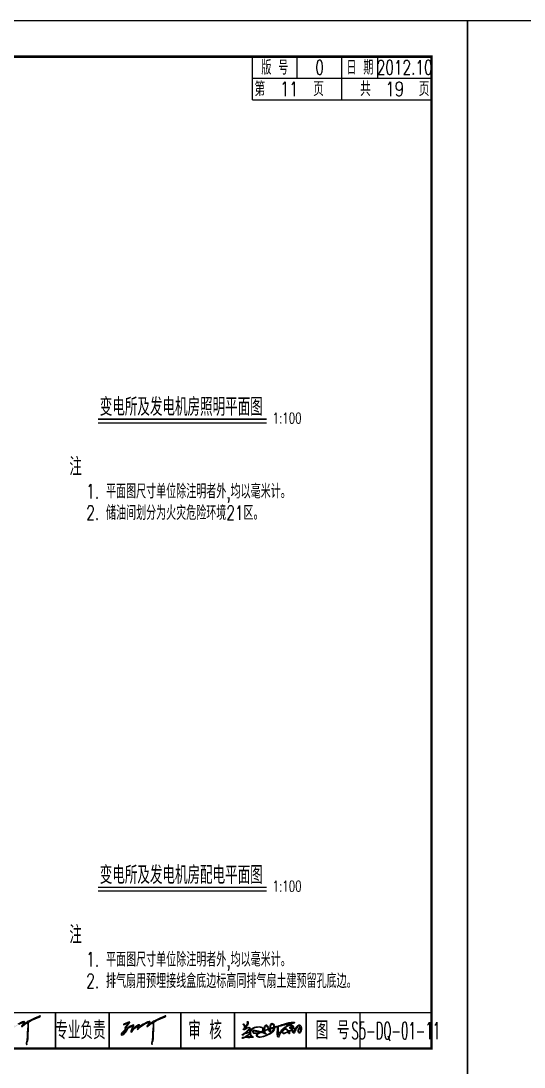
# Model space of a CAD drawing. Header units: millimetres. Extents: x 210068 to 672068, y -299976 to -107099.
# Drawn here: x 449605 to 463653, y -264009 to -234792 of the extents above; entities that cross this region are included whole.
import ezdxf
from ezdxf.enums import TextEntityAlignment as Align

# ---------------------------------------------------------------- set-up
doc = ezdxf.new("R2010")
doc.units = ezdxf.units.MM
doc.header["$LTSCALE"] = 1000
doc.header["$MEASUREMENT"] = 0
for name, color, linetype in [('1', 1, 'Continuous'), ('E-TEXT-PLAN', 7, 'Continuous'), ('图框', 7, 'Continuous'), ('文字', 7, 'Continuous'), ('次轮廓线', 7, 'Continuous')]:
    doc.layers.add(name, color=color, linetype=linetype)
doc.styles.get("Standard").update_dxf_attribs({"font": 'simplex1.shx', "width": 0.7, "bigfont": 'HZTXT.shx'})
doc.styles.add('四航院', font='simplex1.shx', dxfattribs={"width": 0.7, "height": 3.5, "bigfont": 'HZTXT.shx'})

# ---------------------------------------------------------------- blocks, each defined once
blk = doc.blocks.new('series')
at = {"width": 0.75}
for tag, height, p in [('页码', 4, (-35, -19)), ('图名', 5, (-220, -282)), ('图号', 5, (-20, -282))]:
    blk.add_attdef(tag, text='', height=height, dxfattribs=at).set_placement(p, align=Align.MIDDLE_CENTER)

msp = doc.modelspace()

# ---------------------------------------------------------------- hatches: boundary and pattern name
at = {"linetype": 'Continuous'}
h = msp.add_hatch(color=256, dxfattribs=at)
h.paths.add_polyline_path([(449055, -262958.5), (449062.2, -262954.9), (449055, -262976.5), (449015.4, -263026.9), (448972.2, -263066.5), (448936.2, -263088.1), (448957.8, -263048.5)], flags=17)
h.paths.add_polyline_path([(450145.8, -262580.5), (450142.2, -262576.9), (450131.4, -262576.9), (450091.8, -262598.5), (450005.4, -262630.9), (449832.6, -262717.3), (449796.6, -262724.5), (449785.8, -262735.3), (449785.8, -262742.5), (449706.6, -262792.9), (449713.8, -262753.3), (449699.4, -262738.9), (449685, -262735.3), (449638.2, -262749.7), (449515.8, -262814.5), (449418.6, -262879.3), (449411.4, -262879.3), (449422.2, -262850.5), (449418.6, -262832.5), (449411.4, -262825.3), (449389.8, -262825.3), (449289, -262893.7), (449213.4, -262969.3), (449256.6, -262850.5), (449256.6, -262839.7), (449245.8, -262828.9), (449217, -262836.1), (449155.8, -262868.5), (449073, -262922.5), (449033.4, -262915.3), (449141.4, -262767.7), (449145, -262753.3), (449127, -262742.5), (448965, -262810.9), (448965, -262821.7), (448975.8, -262828.9), (449112.6, -262771.3), (449008.2, -262911.7), (449008.2, -262926.1), (449015.4, -262933.3), (449047.8, -262940.5), (449001, -262976.5), (448911, -263066.5), (448903.8, -263080.9), (448903.8, -263109.7), (448914.6, -263120.5), (448947, -263109.7), (448983, -263084.5), (449037, -263034.1), (449065.8, -262998.1), (449101.8, -262926.1), (449188.2, -262872.1), (449231.4, -262854.1), (449170.2, -263008.9), (449170.2, -263023.3), (449184.6, -263034.1), (449209.8, -263012.5), (449245.8, -262962.1), (449289, -262918.9), (449350.2, -262872.1), (449397, -262846.9), (449386.2, -262882.9), (449350.2, -262944.1), (449357.4, -262958.5), (449379, -262947.7), (449411.4, -262908.1), (449555.4, -262814.5), (449634.6, -262774.9), (449670.6, -262760.5), (449688.6, -262760.5), (449688.6, -262774.9), (449620.2, -262864.9), (449623.8, -262875.7), (449638.2, -262875.7), (449713.8, -262810.9), (449789.4, -262767.7), (449793, -262875.7), (449785.8, -262929.7), (449789.4, -262972.9), (449782.2, -263034.1), (449782.2, -263156.5), (449771.4, -263260.9), (449746.2, -263332.9), (449749.8, -263358.1), (449764.2, -263376.1), (449771.4, -263376.1), (449778.6, -263365.3), (449771.4, -263336.5), (449796.6, -263271.7), (449803.8, -263224.9), (449818.2, -262836.1), (449814.6, -262753.3), (449893.8, -262706.5), (450113.4, -262612.9), (450153, -262587.7)])
h = msp.add_hatch(color=256, dxfattribs=at)
h.paths.add_polyline_path([(452555, -262958.5), (452562.2, -262954.9), (452555, -262976.5), (452515.4, -263026.9), (452472.2, -263066.5), (452436.2, -263088.1), (452457.8, -263048.5)], flags=17)
h.paths.add_polyline_path([(453645.8, -262580.5), (453642.2, -262576.9), (453631.4, -262576.9), (453591.8, -262598.5), (453505.4, -262630.9), (453332.6, -262717.3), (453296.6, -262724.5), (453285.8, -262735.3), (453285.8, -262742.5), (453206.6, -262792.9), (453213.8, -262753.3), (453199.4, -262738.9), (453185, -262735.3), (453138.2, -262749.7), (453015.8, -262814.5), (452918.6, -262879.3), (452911.4, -262879.3), (452922.2, -262850.5), (452918.6, -262832.5), (452911.4, -262825.3), (452889.8, -262825.3), (452789, -262893.7), (452713.4, -262969.3), (452756.6, -262850.5), (452756.6, -262839.7), (452745.8, -262828.9), (452717, -262836.1), (452655.8, -262868.5), (452573, -262922.5), (452533.4, -262915.3), (452641.4, -262767.7), (452645, -262753.3), (452627, -262742.5), (452465, -262810.9), (452465, -262821.7), (452475.8, -262828.9), (452612.6, -262771.3), (452508.2, -262911.7), (452508.2, -262926.1), (452515.4, -262933.3), (452547.8, -262940.5), (452501, -262976.5), (452411, -263066.5), (452403.8, -263080.9), (452403.8, -263109.7), (452414.6, -263120.5), (452447, -263109.7), (452483, -263084.5), (452537, -263034.1), (452565.8, -262998.1), (452601.8, -262926.1), (452688.2, -262872.1), (452731.4, -262854.1), (452670.2, -263008.9), (452670.2, -263023.3), (452684.6, -263034.1), (452709.8, -263012.5), (452745.8, -262962.1), (452789, -262918.9), (452850.2, -262872.1), (452897, -262846.9), (452886.2, -262882.9), (452850.2, -262944.1), (452857.4, -262958.5), (452879, -262947.7), (452911.4, -262908.1), (453055.4, -262814.5), (453134.6, -262774.9), (453170.6, -262760.5), (453188.6, -262760.5), (453188.6, -262774.9), (453120.2, -262864.9), (453123.8, -262875.7), (453138.2, -262875.7), (453213.8, -262810.9), (453289.4, -262767.7), (453293, -262875.7), (453285.8, -262929.7), (453289.4, -262972.9), (453282.2, -263034.1), (453282.2, -263156.5), (453271.4, -263260.9), (453246.2, -263332.9), (453249.8, -263358.1), (453264.2, -263376.1), (453271.4, -263376.1), (453278.6, -263365.3), (453271.4, -263336.5), (453296.6, -263271.7), (453303.8, -263224.9), (453318.2, -262836.1), (453314.6, -262753.3), (453393.8, -262706.5), (453613.4, -262612.9), (453653, -262587.7)])
h = msp.add_hatch(color=256)
h.paths.add_polyline_path([(455931.4, -262757.8, 0.4327362), (455923.3, -262751, -0.414825), (455917.2, -262746.2, -0.2174435), (455939.8, -262739.1, -0.3028238), (455952.6, -262758.1, -0.0646195), (455938.8, -262824.4, 0.0020696), (455892.8, -262901.3, -0.0118612), (455863.8, -262927.4, 0.7994399), (455876.4, -262930.3, -0.0277972), (455939.3, -262900.3, -0.1025058), (455987.2, -262901.1, -0.2791053), (455997.7, -262911.2, -0.3766822), (455994.9, -262952.2, -0.0137946), (455903.5, -263034.3, 0.0411371), (455884.8, -263049.4, 0.3266972), (455899.9, -263050.9, -0.0497927), (455968.5, -263037.2, 0.1381295), (455991.1, -263030, 0.0043732), (455996.8, -262998.1, -0.0037903), (456028, -262954.7, -0.0731098), (456091.9, -262912.5, -0.0392957), (456163.9, -262888.1, -0.0576859), (456298.5, -262881.6, -0.0451618), (456362.2, -262913.1, -0.096541), (456385.9, -262954.3, -0.063701), (456373.9, -262990.6, 0.7152111), (456379.2, -262993.8, 0.0348217), (456393.7, -262986, -0.0050491), (456393.3, -262945.9, -0.0699507), (456406, -262887.4, -0.0946028), (456451.8, -262833, -0.4266704), (456466, -262834.8, -0.1664051), (456490.4, -262862.8, -0.0455592), (456518.9, -262919.7, 0.3457404), (456534.6, -262937.1, 0.3271849), (456558.7, -262926.4, -0.006336), (456564.2, -262859.7, -0.0704587), (456593.8, -262798.8, -0.2771538), (456634.7, -262787.8, -0.2582571), (456659.4, -262811.6, -0.0598532), (456680.3, -262859.4, 0.0331616), (456683.2, -262888.3), (456723, -262878.4, 0.0061849), (456781.2, -262863.1, -0.0154702), (456928.5, -262808.3, -0.0237323), (457052.8, -262774.5, -0.0275198), (457179.7, -262755.1, -0.0939047), (457233.7, -262755.7, -0.6394761), (457234.5, -262779.2, -0.0844158), (457170.3, -262799.9, -0.0132345), (457031.7, -262827.4, 0.00764), (456800.5, -262879.1, 0.4170973), (456787.5, -262896.9, -0.0068591), (456784.8, -263060.8, 0.052186), (456786.3, -263105.7, 0.9171388), (456798.3, -263107.1, -0.0654685), (456854.8, -263016.8, -0.040623), (456923, -262933, -0.0295505), (457006.8, -262873.5, -0.0510813), (457097.4, -262831.9, -0.0592818), (457159.4, -262830.6, -0.0981614), (457205.2, -262857.1, -0.1186853), (457217.9, -262908.9, -0.1726922), (457198, -262949.3, 0.0946632), (457182.9, -262958.9, 0.0521788), (457212.9, -263028.2, 0.3405225), (457226.7, -263038, 0.25885), (457235.6, -263023.5, -0.0721136), (457254.2, -262949, -0.0415148), (457313.7, -262864.7, -0.0470668), (457350.5, -262837.2, -0.1827595), (457383.1, -262830.6, -0.2343197), (457420, -262859.1, -0.0735697), (457433.5, -262892, -0.0388471), (457436.8, -262917.1, -0.074643), (457426.2, -263010.6, -0.0217995), (457413.7, -263041.5, -0.1539104), (457388.4, -263061.2, -0.223788), (457370, -263058.2, -0.1622081), (457346, -263026.9, -0.1397454), (457348, -262973.4, -0.0385409), (457379.4, -262893, 0.0143412), (457391.9, -262869.1, 0.309375), (457388.1, -262856.4, 0.2722505), (457371.7, -262851.2, 0.128075), (457345.2, -262868.2, 0.0555112), (457309.1, -262908.8, 0.0577165), (457275.9, -262967, 0.0259253), (457254.8, -263034.6, -0.168675), (457233.3, -263064.8, -0.1362568), (457210.1, -263058.4, -0.1167027), (457180.9, -263008.3, -0.032028), (457171.6, -262981.3, 0.5041088), (457163.2, -262980.4, -0.0231096), (457131.8, -262998.9, -0.0152378), (457105.7, -263013.2, 0.3334555), (457101.3, -263026.4, 0.044295), (457106.7, -263064.8, -0.2384524), (457102.4, -263079.3, -0.2012734), (457089.6, -263078.5, -0.0718023), (457077.2, -263067.4, -0.1000271), (457065.3, -263042.2, 0.2425395), (457060.1, -263034.9, 0.2253254), (457048.4, -263038.3, -0.0305318), (456970.2, -263072.2, -0.0623434), (456931.6, -263078.2, -0.0254803), (456916, -263070.3, -0.1584213), (456900.9, -263042.2, -0.0347172), (456900.3, -263035.2, -0.0931023), (456912, -262998.9, -0.0511314), (456946.2, -262952.1, -0.0518468), (456978.2, -262930, -0.0699281), (457005.5, -262929.7, -0.0862153), (457032.2, -262947, 0.0042666), (457050, -262967.7, -0.0082458), (457072.9, -263007.1, 0.4672977), (457085.5, -263006.7, 0.2152786), (457089, -262988.9, -0.1146676), (457091.9, -262982.5, -0.2545008), (457097.8, -262988.2, 0.157949), (457102.8, -262995.2, 0.0496999), (457132.9, -262976.5, 0.0431146), (457161.5, -262955.9, 0.1935942), (457153.7, -262941.3, -0.0042784), (457140, -262907.1, 0.3613943), (457129.5, -262909.2, 0.0482181), (457114.6, -262928.1, -0.1901289), (457105.6, -262926, -0.2330104), (457108.1, -262911.7, -0.1097301), (457128, -262884.1, -0.4251917), (457152.1, -262884, -0.0321403), (457165.6, -262916.4, 0.0623462), (457176.2, -262938.1, 0.1551652), (457187.1, -262933.2, 0.1479596), (457194.6, -262901, 0.1345155), (457177.9, -262863.1, 0.1393905), (457122.6, -262846.3, 0.0360024), (457040.6, -262873.9, 0.0208982), (456954.5, -262930.7, 0.0282837), (456870.6, -263024.2), (456839, -263070.5), (456810.5, -263141.6), (456794.1, -263171.1), (456778.9, -263171.1), (456769.7, -263159.6), (456765.8, -263129.7, -0.0460679), (456764.8, -262994.1, -0.0082422), (456767.5, -262927.4, 0.0338811), (456768, -262897.7, 0.5113301), (456756.3, -262887.2, -0.0582598), (456703.8, -262902.4, 0.1369115), (456687.5, -262911.3, 0.1861389), (456682.5, -262940.9, -0.2193356), (456658.3, -263001.5, -0.0562723), (456574.2, -263080.5, -0.0279825), (456409, -263152.7, -0.0286218), (456285.9, -263180.7, -0.0620296), (456231.2, -263177.7, -0.1104476), (456190.2, -263155.8, -0.1967704), (456182.3, -263118.8, -0.1131678), (456200.7, -263084.9, -0.0371835), (456218.7, -263073.2, 0.6466787), (456214.9, -263070.7, -0.1576124), (456187.9, -263078.2, -0.0170253), (456133.2, -263075.5, -0.1193186), (456089.8, -263053.6, -0.1690436), (456067.5, -263020.3, -0.2332322), (456074.7, -262995.2, -0.1410183), (456107.2, -262979.7, -0.0508835), (456148.4, -262981.8, -0.0195394), (456209, -262993.7, -0.0304809), (456299, -263019.2, 0.1215215), (456315.8, -263019, 0.0485331), (456345.8, -262998.4, 0.147562), (456361.2, -262971.6, 0.1370582), (456358.9, -262939.5, 0.0665455), (456332.6, -262915.7, 0.0377993), (456284.9, -262899.9, 0.0299176), (456214, -262900, 0.0427972), (456133.1, -262915.4, 0.0420571), (456057.7, -262958.3, 0.0981624), (456018.3, -263002.5, 0.0841314), (456009, -263033.8, -0.1519375), (456024.3, -263057.6, -0.3106588), (456014, -263067.9, 0.3875144), (456011.5, -263084.3, 0.0608374), (456042.1, -263124.8, -0.0011282), (456058.2, -263140.2, 0.0072521), (456086.9, -263162.6, -0.3491084), (456090.2, -263175.6, 1.2567844), (456087.3, -263178.6, -0.2568734), (456070.7, -263183.6, -0.0124278), (455999.7, -263189, -0.0245348), (455891.4, -263185.3, 0.0325614), (455850.9, -263185.9, -0.0617886), (455801.8, -263208.4, -0.5628851), (455784.1, -263192.9, -0.2086462), (455797.7, -263178.2, -0.1119134), (455851.5, -263167.9, 0.0189876), (455870.2, -263156.2, -0.0015636), (455965.4, -263088.4, 0.0431656), (455997.3, -263064.9, 0.2774168), (455987.7, -263052.2, 0.0215885), (455911.9, -263068, 0.0625001), (455853, -263084.8, 0.0430708), (455806.1, -263115, -0.1160671), (455783.6, -263110.2, -0.4490408), (455788.4, -263096.8, -0.0009373), (455818.6, -263079.1, 0.0358329), (455899.3, -263015.4, 0.0144033), (455977.1, -262944.3, -0.0026158), (455988.9, -262928.2, 0.2401308), (455982.9, -262913.2, 0.1301719), (455938.3, -262917.7, 0.0410354), (455883.1, -262948.8, 0.0090065), (455848.7, -262969.5, -0.1516466), (455820.8, -262966.8, -0.1315232), (455813.9, -262955.4, -0.1772201), (455833.1, -262934.8, -0.0119865), (455846, -262920.7, 0.1895782), (455845.1, -262895.2, 0.0195597), (455841.8, -262857.4, 0.0812343), (455822.2, -262834, -0.0497585), (455812.9, -262820.6, -0.2540424), (455814.6, -262808.2, -0.30104), (455830.3, -262806, -0.2307617), (455832.5, -262808.3, -0.0165178), (455847.1, -262827.2, -0.0043282), (455863.2, -262849.6, -0.0040155), (455866.7, -262894.1, 0.3889693), (455879, -262888.7, -0.0727992), (455901.5, -262853.3, -0.0107612), (455915.6, -262821.5, 0.0023371), (455929.1, -262784.8, 0.0646151)])
h.paths.add_polyline_path([(456486.7, -262900.2, 0.0065219), (456505.4, -262931.7, -0.2716971), (456508, -262944.4, -0.240232), (456498.3, -262950.5, 0.046381), (456472.1, -262957.1, 0.0200979), (456417.9, -262979.5, -0.4281212), (456407.5, -262978.2, -0.2210185), (456404.5, -262967.3, -0.046018), (456412, -262912.4, 0.0496636), (456423.5, -262884, -0.130486), (456447.2, -262856.9), (456454, -262854.5, -0.3156224), (456464.4, -262863.8, -0.0200788)], flags=16)
h.paths.add_polyline_path([(456518, -262963.9, 0.0405167), (456520.4, -262976, -0.0162823), (456540.6, -263012.7, 0.0839158), (456563.5, -263040.9, 0.4083665), (456576.3, -263039.6, 0.0091667), (456575.6, -263009.7, 0.0198115), (456571.4, -262954.9, -0.183743), (456577.6, -262942.5, -0.0325545), (456595.7, -262938.2, 0.0125035), (456652.1, -262920.7, -0.1784633), (456662.3, -262918.1, -0.0798844), (456663.5, -262940.1, -0.0426192), (456640.3, -262985, -0.0147428), (456585.3, -263048.4, 0.0005419), (456486.3, -263101.3, -0.01808), (456370.6, -263147.5, -0.0364788), (456303.2, -263160.8, -0.056104), (456243.7, -263160, -0.1075588), (456214.2, -263145.6, -0.1739776), (456203.8, -263122.4, -0.2239365), (456214.2, -263099.1, -0.0605148), (456252.1, -263072.1, -0.0176263), (456304, -263046.9, -0.1133686), (456314.3, -263046.9, 0.0030335), (456351, -263057.3, -0.0104927), (456397.4, -263071.4, -0.0302672), (456415.1, -263078.9, -0.0453155), (456425.9, -263084.9, -0.1046585), (456429, -263086.7, 0.1444517), (456444, -263093.3, 0.4530348), (456455.2, -263089.6, 0.3138115), (456456.2, -263083.2, 0.0522387), (456439.3, -263071.8, 0.0569054), (456421.8, -263061.9, -0.2850284), (456418.2, -263054.6, 0.0893207), (456413.7, -263029.1, -0.1474286), (456409.6, -263008.8, -0.2223063), (456421.9, -262999.9, 0.0107226), (456469.8, -262981, 0.0287759), (456509.3, -262962.9, -0.4496064)], flags=16)
h.paths.add_polyline_path([(456579.8, -262862.5, -0.0474508), (456595.6, -262821.2, -0.3272478), (456619.2, -262807.7, -0.2577654), (456644.6, -262830.6, 0.0319868), (456653.7, -262851.8, -0.0621655), (456659.7, -262892.4, -0.4762855), (456652.7, -262900.5, -0.021082), (456601.1, -262916.8, -0.0341056), (456579.4, -262922, -0.2405952), (456575.1, -262916.6, -0.0718276)], flags=16)
h.paths.add_polyline_path([(456536.7, -262952.6, -0.3115096), (456538.7, -262952.1, 0.0911218), (456547, -262952.2, -0.0446169), (456559, -262950.6, -0.2547374), (456561.5, -262956.6, 0.043825), (456561.7, -262980.1, 0.0541408), (456565.8, -263003.5, -0.5119127), (456564.1, -263007.3, -0.250815), (456557.4, -263003.5, -0.0680889), (456554.3, -262997.3, 0.0275946), (456545.7, -262971.4), (456536.5, -262955.2, -0.4388178)], flags=16)
h.paths.add_polyline_path([(456394.3, -263008.9, -0.0707934), (456400.2, -263025.9, -0.03684), (456403.1, -263050, -0.5117016), (456398.3, -263051.7, 0.0080913), (456375, -263043.5, -0.0360686), (456354.4, -263035.1, 0.0687236), (456337.8, -263032.8, -1.0248645), (456337.9, -263029.4, 0.0863238), (456346.7, -263027.5, 0.0287724), (456378.4, -263010.1, -0.2793862)], flags=16)
h.paths.add_polyline_path([(456280.9, -263038.4, 0.1271146), (456273.7, -263041.3, -0.0846139), (456251.5, -263050.9, -0.0075428), (456208, -263059.8, -0.0803604), (456150.1, -263062.5, -0.1455319), (456109.7, -263050.3, -0.072881), (456089.7, -263031, -0.3566055), (456089.8, -263009.7, -0.2035049), (456106.8, -263002, -0.0855498), (456129.3, -263000.9, -0.0046076), (456173.1, -263007.5, 0.0120104), (456248.9, -263025.6, 0.0170637), (456278.8, -263032.4, -0.6496536)], flags=16)
h.paths.add_polyline_path([(456869.9, -262837.5, -0.0443046), (456883.1, -262831.8, -0.0042637), (457049.6, -262785.2, -0.0083353), (457146.7, -262769.6, 0.0005722), (457205.2, -262764.1, -0.0615942), (457215.8, -262768, -0.6713136), (457213.5, -262771.2, -0.0126638), (457151.6, -262785.2, -0.0183642), (457087.5, -262797.9, -0.0134821), (456975.5, -262820.5, 0.015232), (456904.2, -262835, 0.079126), (456876.8, -262840.7, -0.0900793), (456872.3, -262842.8, -1.1085934)], flags=16)
h.paths.add_polyline_path([(456920.8, -263012.1, -0.0724163), (456936.4, -262990.3, -0.0758288), (456963.6, -262959.8, -0.1260936), (456989.5, -262950.2, -0.1837588), (457020.2, -262963.7, -0.0604555), (457041.7, -262995.2, -0.0556187), (457052.1, -263020.5), (457014.7, -263040.9), (456953, -263064.1, -0.0936187), (456939.1, -263066.5, -0.1037716), (456920.1, -263059.6, -0.1768534), (456912.8, -263043.7, -0.2049788)], flags=16)
h.paths.add_polyline_path([(456070.2, -263162.9, -0.5717642), (456067.7, -263166.5, 0.0055015), (456029.6, -263167, 0.0030436), (455970.4, -263169.3, -0.0058344), (455915, -263169.1, -0.0217204), (455890.4, -263168, -0.0474839), (455878.9, -263167.4, -0.9236702), (455877.7, -263163.6, 0.1291052), (455885, -263162.1, 0.0216292), (455891.5, -263158.4, 0.0282954), (455897.2, -263155.2, -0.0034908), (455963.9, -263111.2, -0.1003003), (455990, -263092.8, -0.1688866), (455999, -263092.8, -0.0769142), (456003.1, -263104.3, 0.0384114), (456015.7, -263122.9, -0.0277339), (456034.5, -263142.2, 0.0181475), (456057.6, -263157.8, 0.0503106)], flags=16)
h.paths.add_polyline_path([(457079.2, -263022.2, -0.3394371), (457085.1, -263017.8), (457086.4, -263017.8, -0.0911281), (457090.7, -263018.3, -0.1197509), (457091.5, -263019.3, -0.2175607), (457092.5, -263023.1, -0.1720675), (457090.2, -263028.1, -0.3453662), (457086.1, -263029.5, -0.180886), (457081, -263026.4, -0.2867065)], flags=16)
h.paths.add_polyline_path([(457372.9, -262972, 0.0269927), (457378.1, -262949.8, -0.0167424), (457388.1, -262920.8, 0.0736244), (457394.2, -262901.3, -0.1008778), (457398.2, -262888.7, -0.5931232), (457404.5, -262888.8, -0.1527362), (457415.9, -262929.7, -0.0390382), (457407, -262995.6, -0.0762334), (457389.6, -263037.1, -0.5122047), (457371.1, -263037.4, -0.0923839), (457364.8, -263020, -0.0797837), (457364.7, -263003.5, -0.0636056)], flags=16)

# ---------------------------------------------------------------- linework, layer by layer
for p, q in [((451760.7, -246013.3), (456465.3, -246013.3)), ((451760.7, -259086.3), (456465.3, -259086.3))]:
    msp.add_line(p, q)
for points in [[(462068.5, -264491.9), (462068.5, -234791.9), (420068.5, -234791.9), (420068.5, -264491.9)], [(504068.5, -264491.9), (504068.5, -234791.9), (462068.5, -234791.9), (462068.5, -264491.9)]]:
    msp.add_lwpolyline(points, close=True)
for points, const_width in [([(461068.5, -235791.9), (423068.5, -235791.9), (423068.5, -263491.9), (461068.5, -263491.9), (461068.5, -235791.9)], 70), ([(451760.7, -245913.3), (456465.3, -245913.3)], 40), ([(451760.7, -258986.3), (456465.3, -258986.3)], 40), ([(423068.5, -262491.9), (461068.5, -262491.9)], 40), ([(450568.5, -263491.9), (450568.5, -262491.9)], 40), ([(452068.5, -263491.9), (452068.5, -262491.9)], 40), ([(454068.5, -263491.9), (454068.5, -262491.9)], 40), ([(455568.5, -263491.9), (455568.5, -262491.9)], 40), ([(457568.5, -263491.9), (457568.5, -262491.9)], 40), ([(459068.5, -263491.9), (459068.5, -262491.9)], 40)]:
    msp.add_lwpolyline(points, dxfattribs=dict(const_width=const_width))
for points in [[(450145.8, -262580.5), (450142.2, -262576.9), (450131.4, -262576.9), (450091.8, -262598.5), (450005.4, -262630.9), (449832.6, -262717.3), (449796.6, -262724.5), (449785.8, -262735.3), (449785.8, -262742.5), (449706.6, -262792.9), (449713.8, -262753.3), (449699.4, -262738.9), (449685, -262735.3), (449638.2, -262749.7), (449515.8, -262814.5)], [(449555.4, -262814.5), (449634.6, -262774.9), (449670.6, -262760.5), (449688.6, -262760.5), (449688.6, -262774.9), (449620.2, -262864.9), (449623.8, -262875.7), (449638.2, -262875.7), (449713.8, -262810.9), (449789.4, -262767.7), (449793, -262875.7), (449785.8, -262929.7), (449789.4, -262972.9), (449782.2, -263034.1), (449782.2, -263156.5), (449771.4, -263260.9), (449746.2, -263332.9), (449749.8, -263358.1), (449764.2, -263376.1), (449771.4, -263376.1), (449778.6, -263365.3), (449771.4, -263336.5), (449796.6, -263271.7), (449803.8, -263224.9), (449818.2, -262836.1), (449814.6, -262753.3), (449893.8, -262706.5), (450113.4, -262612.9), (450153, -262587.7), (450145.8, -262580.5)], [(453645.8, -262580.5), (453642.2, -262576.9), (453631.4, -262576.9), (453591.8, -262598.5), (453505.4, -262630.9), (453332.6, -262717.3), (453296.6, -262724.5), (453285.8, -262735.3), (453285.8, -262742.5), (453206.6, -262792.9), (453213.8, -262753.3), (453199.4, -262738.9), (453185, -262735.3), (453138.2, -262749.7), (453015.8, -262814.5), (452918.6, -262879.3), (452911.4, -262879.3), (452922.2, -262850.5), (452918.6, -262832.5), (452911.4, -262825.3), (452889.8, -262825.3), (452789, -262893.7), (452713.4, -262969.3), (452756.6, -262850.5), (452756.6, -262839.7), (452745.8, -262828.9), (452717, -262836.1), (452655.8, -262868.5), (452573, -262922.5), (452533.4, -262915.3), (452641.4, -262767.7), (452645, -262753.3), (452627, -262742.5), (452465, -262810.9), (452465, -262821.7), (452475.8, -262828.9), (452612.6, -262771.3), (452508.2, -262911.7), (452508.2, -262926.1), (452515.4, -262933.3), (452547.8, -262940.5), (452501, -262976.5), (452411, -263066.5), (452403.8, -263080.9), (452403.8, -263109.7), (452414.6, -263120.5), (452447, -263109.7), (452483, -263084.5), (452537, -263034.1), (452565.8, -262998.1), (452601.8, -262926.1), (452688.2, -262872.1), (452731.4, -262854.1), (452670.2, -263008.9), (452670.2, -263023.3), (452684.6, -263034.1), (452709.8, -263012.5), (452745.8, -262962.1), (452789, -262918.9), (452850.2, -262872.1), (452897, -262846.9), (452886.2, -262882.9), (452850.2, -262944.1), (452857.4, -262958.5), (452879, -262947.7), (452911.4, -262908.1), (453055.4, -262814.5), (453134.6, -262774.9), (453170.6, -262760.5), (453188.6, -262760.5), (453188.6, -262774.9), (453120.2, -262864.9), (453123.8, -262875.7), (453138.2, -262875.7), (453213.8, -262810.9), (453289.4, -262767.7), (453293, -262875.7), (453285.8, -262929.7), (453289.4, -262972.9), (453282.2, -263034.1), (453282.2, -263156.5), (453271.4, -263260.9), (453246.2, -263332.9), (453249.8, -263358.1), (453264.2, -263376.1), (453271.4, -263376.1), (453278.6, -263365.3), (453271.4, -263336.5), (453296.6, -263271.7), (453303.8, -263224.9), (453318.2, -262836.1), (453314.6, -262753.3), (453393.8, -262706.5), (453613.4, -262612.9), (453653, -262587.7), (453645.8, -262580.5)], [(452555, -262958.5), (452562.2, -262954.9), (452555, -262976.5), (452515.4, -263026.9), (452472.2, -263066.5), (452436.2, -263088.1), (452457.8, -263048.5), (452555, -262958.5)]]:
    msp.add_lwpolyline(points, dxfattribs=at)
for points in [[(456870.6, -263024.2), (456839, -263070.5), (456810.5, -263141.6), (456794.1, -263171.1), (456778.9, -263171.1), (456769.7, -263159.6), (456765.8, -263129.7, -0.0460679), (456764.8, -262994.1, -0.0082422), (456767.5, -262927.4, 0.0338811), (456768, -262897.7, 0.5113301), (456756.3, -262887.2, -0.0582598), (456703.8, -262902.4, 0.1369115), (456687.5, -262911.3, 0.1861389), (456682.5, -262940.9, -0.2193356), (456658.3, -263001.5, -0.0562723), (456574.2, -263080.5, -0.0279825), (456409, -263152.7, -0.0286218), (456285.9, -263180.7, -0.0620296), (456231.2, -263177.7, -0.1104476), (456190.2, -263155.8, -0.1967704), (456182.3, -263118.8, -0.1131678), (456200.7, -263084.9, -0.0371835), (456218.7, -263073.2, 0.6644047), (456214.8, -263070.7, -0.1569135), (456187.9, -263078.2, -0.0170253), (456133.2, -263075.5, -0.1193186), (456089.8, -263053.6, -0.1690436), (456067.5, -263020.3, -0.2332322), (456074.7, -262995.2, -0.1410183), (456107.2, -262979.7, -0.0508835), (456148.4, -262981.8, -0.0195394), (456209, -262993.7, -0.0304809), (456299, -263019.2, 0.1215215), (456315.8, -263019, 0.0485331), (456345.8, -262998.4, 0.147562), (456361.2, -262971.6, 0.1370582), (456358.9, -262939.5, 0.0665455), (456332.6, -262915.7, 0.0377993), (456284.9, -262899.9, 0.0299176), (456214, -262900, 0.0427972), (456133.1, -262915.4, 0.0420571), (456057.7, -262958.3, 0.0981624), (456018.3, -263002.5, 0.0841314), (456009, -263033.8, -0.1519375), (456024.3, -263057.6, -0.3106588), (456014, -263067.9, 0.3875144), (456011.5, -263084.3, 0.0608374), (456042.1, -263124.8, -0.0011282), (456058.2, -263140.2, 0.0072521), (456086.9, -263162.6, -0.3491084), (456090.2, -263175.6, 1.2567844), (456087.3, -263178.6, -0.2568734), (456070.7, -263183.6, -0.0124278), (455999.7, -263189, -0.0245348), (455891.4, -263185.3, 0.0325614), (455850.9, -263185.9, -0.0617886), (455801.8, -263208.4, -0.5628851), (455784.1, -263192.9, -0.2086462), (455797.7, -263178.2, -0.1119134), (455851.5, -263167.9, 0.0189876), (455870.2, -263156.2, -0.0015636), (455965.4, -263088.4, 0.0431656), (455997.3, -263064.9, 0.2774168), (455987.7, -263052.2, 0.0215885), (455911.9, -263068, 0.0625001), (455853, -263084.8, 0.0430708), (455806.1, -263115, -0.1160671), (455783.6, -263110.2, -0.4490408), (455788.4, -263096.8, -0.0009373), (455818.6, -263079.1, 0.0358329), (455899.3, -263015.4, 0.0144033), (455977.1, -262944.3, -0.0026158), (455988.9, -262928.2, 0.2401308), (455982.9, -262913.2, 0.1301719), (455938.3, -262917.7, 0.0410354), (455883.1, -262948.8, 0.0090065), (455848.7, -262969.5, -0.1516466), (455820.8, -262966.8, -0.1315232), (455813.9, -262955.4, -0.1772201), (455833.1, -262934.8, -0.0119865), (455846, -262920.7, 0.1895782), (455845.1, -262895.2, 0.0195597), (455841.8, -262857.4, 0.0812343), (455822.2, -262834, -0.0497585), (455812.9, -262820.6, -0.2540424), (455814.6, -262808.2, -0.30104), (455830.3, -262806, -0.2307617), (455832.5, -262808.3, -0.0165178), (455847.1, -262827.2, -0.0043282), (455863.2, -262849.6, -0.0040155), (455866.7, -262894.1, 0.3889693), (455879, -262888.7, -0.0727992), (455901.5, -262853.3, -0.0107612), (455915.6, -262821.5, 0.0023371), (455929.1, -262784.8, 0.0646151), (455931.4, -262757.8, 0.4327362), (455923.3, -262751, -0.414825), (455917.2, -262746.2, -0.2174435), (455939.8, -262739.1, -0.3028238), (455952.6, -262758.1, -0.0646195), (455938.8, -262824.4, 0.0020696), (455892.8, -262901.3, -0.0118612), (455863.8, -262927.4, 0.7994399), (455876.4, -262930.3, -0.0277972), (455939.3, -262900.3, -0.1025058), (455987.2, -262901.1, -0.2791053), (455997.7, -262911.2, -0.3766822), (455994.9, -262952.2, -0.0137946), (455903.5, -263034.3, 0.0411371), (455884.8, -263049.4, 0.3266972), (455899.9, -263050.9, -0.0497927), (455968.5, -263037.2, 0.1381295), (455991.1, -263030, 0.0043732), (455996.8, -262998.1, -0.0037903), (456028, -262954.7, -0.0731098), (456091.9, -262912.5, -0.0392957), (456163.9, -262888.1, -0.0576859), (456298.5, -262881.6, -0.0451618), (456362.2, -262913.1, -0.096541), (456385.9, -262954.3, -0.063701), (456373.9, -262990.6, 0.7152111), (456379.2, -262993.8, 0.0348217), (456393.7, -262986, -0.0050491), (456393.3, -262945.9, -0.0699507), (456406, -262887.4, -0.0946028), (456451.8, -262833, -0.4266704), (456466, -262834.8, -0.1664051), (456490.4, -262862.8, -0.0455592), (456518.9, -262919.7, 0.3457404), (456534.6, -262937.1, 0.3271849), (456558.7, -262926.4, -0.006336), (456564.2, -262859.7, -0.0704587), (456593.8, -262798.8, -0.2771538), (456634.7, -262787.8, -0.2582571), (456659.4, -262811.6, -0.0598532), (456680.3, -262859.4, 0.0331616), (456683.2, -262888.3, 0.0000002), (456723, -262878.4, 0.0061849), (456781.2, -262863.1, -0.0154702), (456928.5, -262808.3, -0.0237323), (457052.8, -262774.5, -0.0275198), (457179.7, -262755.1, -0.0939047), (457233.7, -262755.7, -0.6304944), (457234.8, -262779, -0.0848295), (457170.3, -262799.9, -0.0132345), (457031.7, -262827.4, 0.00764), (456800.5, -262879.1, 0.4170973), (456787.5, -262896.9, -0.0068591), (456784.8, -263060.8, 0.052186), (456786.3, -263105.7, 0.9171388), (456798.3, -263107.1, -0.0654685), (456854.8, -263016.8, -0.040623), (456923, -262933, -0.0295505), (457006.8, -262873.5, -0.0510813), (457097.4, -262831.9, -0.0592818), (457159.4, -262830.6, -0.0981614), (457205.2, -262857.1, -0.1186853), (457217.9, -262908.9, -0.1726922), (457198, -262949.3, 0.0946632), (457182.9, -262958.9, 0.0521788), (457212.9, -263028.2, 0.3405225), (457226.7, -263038, 0.25885), (457235.6, -263023.5, -0.0721136), (457254.2, -262949, -0.0415148), (457313.7, -262864.7, -0.0470668), (457350.5, -262837.2, -0.1827595), (457383.1, -262830.6, -0.2343197), (457420, -262859.1, -0.0735697), (457433.5, -262892, -0.0388471), (457436.8, -262917.1, -0.074643), (457426.2, -263010.6, -0.0217995), (457413.7, -263041.5, -0.1539104), (457388.4, -263061.2, -0.2226467), (457370.1, -263058.3, -0.1625984), (457346, -263026.9, -0.1397454), (457348, -262973.4, -0.0385409), (457379.4, -262893, 0.0143412), (457391.9, -262869.1, 0.309375), (457388.1, -262856.4, 0.2722505), (457371.7, -262851.2, 0.128075), (457345.2, -262868.2, 0.0555112), (457309.1, -262908.8, 0.0577165), (457275.9, -262967, 0.0259253), (457254.8, -263034.6, -0.168675), (457233.3, -263064.8, -0.1362568), (457210.1, -263058.4, -0.1167027), (457180.9, -263008.3, -0.032028), (457171.6, -262981.3, 0.5041088), (457163.2, -262980.4, -0.0231096), (457131.8, -262998.9, -0.0152378), (457105.7, -263013.2, 0.3334555), (457101.3, -263026.4, 0.044295), (457106.7, -263064.8, -0.2384524), (457102.4, -263079.3, -0.2012734), (457089.6, -263078.5, -0.0718023), (457077.2, -263067.4, -0.1000271), (457065.3, -263042.2, 0.2425395), (457060.1, -263034.9, 0.2253254), (457048.4, -263038.3, -0.0305318), (456970.2, -263072.2, -0.0623434), (456931.6, -263078.2, -0.0254803), (456916, -263070.3, -0.1584213), (456900.9, -263042.2, -0.0347172), (456900.3, -263035.2, -0.0931023), (456912, -262998.9, -0.0511314), (456946.2, -262952.1, -0.0518468), (456978.2, -262930, -0.0699281), (457005.5, -262929.7, -0.0862153), (457032.2, -262947, 0.0042666), (457050, -262967.7, -0.0082458), (457072.9, -263007.1, 0.5081152), (457086.1, -263005.8, 0.202421), (457089, -262988.9, -0.1146676), (457091.9, -262982.5, -0.2545008), (457097.8, -262988.2, 0.157949), (457102.8, -262995.2, 0.0496999), (457132.9, -262976.5, 0.0431146), (457161.5, -262955.9, 0.1935942), (457153.7, -262941.3, -0.0042784), (457140, -262907.1, 0.3613943), (457129.5, -262909.2, 0.0482181), (457114.6, -262928.1, -0.1901289), (457105.6, -262926, -0.2330104), (457108.1, -262911.7, -0.1097301), (457128, -262884.1, -0.4251917), (457152.1, -262884, -0.0316477), (457165.4, -262915.9, 0.0637352), (457176.2, -262938.1, 0.1551652), (457187.1, -262933.2, 0.1479596), (457194.6, -262901, 0.1345155), (457177.9, -262863.1, 0.1393905), (457122.6, -262846.3, 0.0360024), (457040.6, -262873.9, 0.0208982), (456954.5, -262930.7, 0.0282837), (456870.6, -263024.2, 0.0139068)], [(456304, -263046.9, 0.0176263), (456252.1, -263072.1, 0.0605148), (456214.2, -263099.1, 0.2239365), (456203.8, -263122.4, 0.1739776), (456214.2, -263145.6, 0.1075588), (456243.7, -263160, 0.056104), (456303.2, -263160.8, 0.0364788), (456370.6, -263147.5, 0.01808), (456486.3, -263101.3, -0.0005419), (456585.3, -263048.4, 0.0147428), (456640.3, -262985, 0.0426192), (456663.5, -262940.1, 0.0798844), (456662.3, -262918.1, 0.1784633), (456652.1, -262920.7, -0.0125035), (456595.7, -262938.2, 0.0325545), (456577.6, -262942.5, 0.183743), (456571.4, -262954.9, -0.0198115), (456575.6, -263009.7, -0.0091667), (456576.3, -263039.6, -0.4381583), (456562.8, -263040.3, -0.0817773), (456540.6, -263012.7, 0.0162823), (456520.4, -262976, -0.0405167), (456518, -262963.9, 0.4496064), (456509.3, -262962.9, -0.0287759), (456469.8, -262981, -0.0107226), (456421.9, -262999.9, 0.2223063), (456409.6, -263008.8, 0.1474286), (456413.7, -263029.1, -0.0893207), (456418.2, -263054.6, 0.2850284), (456421.8, -263061.9, -0.0569054), (456439.3, -263071.8, -0.0522387), (456456.2, -263083.2, -0.3138115), (456455.2, -263089.6, -0.4530348), (456444, -263093.3, -0.1444517), (456429, -263086.7, 0.1046585), (456425.9, -263084.9, 0.0453155), (456415.1, -263078.9, 0.0302672), (456397.4, -263071.4, 0.0104927), (456351, -263057.3, -0.0030335), (456314.3, -263046.9, 0.1133686), (456304, -263046.9, 8.7279154)], [(456454, -262854.5), (456447.2, -262856.9, 0.130486), (456423.5, -262884, -0.0496636), (456412, -262912.4, 0.046018), (456404.5, -262967.3, 0.2210185), (456407.5, -262978.2, 0.4281212), (456417.9, -262979.5, -0.0200979), (456472.1, -262957.1, -0.046381), (456498.3, -262950.5, 0.240232), (456508, -262944.4, 0.2716971), (456505.4, -262931.7, -0.0065219), (456486.7, -262900.2, 0.0200788), (456464.4, -262863.8, 0.3156224), (456454, -262854.5, -4.0187245)], [(456536.5, -262955.2), (456545.7, -262971.4, -0.0275946), (456554.3, -262997.3, 0.0680889), (456557.4, -263003.5, 0.250815), (456564.1, -263007.3, 0.5119127), (456565.8, -263003.5, -0.0541408), (456561.7, -262980.1, -0.043825), (456561.5, -262956.6, 0.2547374), (456559, -262950.6, 0.0446169), (456547, -262952.2, -0.0911218), (456538.7, -262952.1, 0.3115096), (456536.7, -262952.6, 0.4388178), (456536.5, -262955.2, 0.0498559)], [(456575.1, -262916.6, -0.0718276), (456579.8, -262862.5, -0.0474508), (456595.6, -262821.2, -0.3272478), (456619.2, -262807.7, -0.2532239), (456644.4, -262830, 0.0328209), (456653.7, -262851.8, -0.0621655), (456659.7, -262892.4, -0.4762855), (456652.7, -262900.5, -0.021082), (456601.1, -262916.8, -0.0341056), (456579.4, -262922, -0.2405952), (456575.1, -262916.6, 10.2712743)], [(456883.1, -262831.8, -0.0042637), (457049.6, -262785.2, -0.0083353), (457146.7, -262769.6, 0.0005722), (457205.2, -262764.1, -0.0615942), (457215.8, -262768, -0.6713136), (457213.5, -262771.2, -0.0126638), (457151.6, -262785.2, -0.0183642), (457087.5, -262797.9, -0.0134821), (456975.5, -262820.5, 0.015232), (456904.2, -262835, 0.079126), (456876.8, -262840.7, -0.0900793), (456872.3, -262842.8, -1.1085934), (456869.9, -262837.5, -0.0443046), (456883.1, -262831.8, -428.3898095)], [(457052.1, -263020.5), (457014.7, -263040.9), (456953, -263064.1, -0.0936187), (456939.1, -263066.5, -0.1037716), (456920.1, -263059.6, -0.1768534), (456912.8, -263043.7, -0.2049788), (456920.8, -263012.1, -0.0724163), (456936.4, -262990.3, -0.0758288), (456963.6, -262959.8, -0.1260936), (456989.5, -262950.2, -0.1837588), (457020.2, -262963.7, -0.0604555), (457041.7, -262995.2, -0.0556187), (457052.1, -263020.5, 0.7538048)], [(457404.5, -262888.8, -0.1527362), (457415.9, -262929.7, -0.0390382), (457407, -262995.6, -0.0762334), (457389.6, -263037.1, -0.5122047), (457371.1, -263037.4, -0.0923839), (457364.8, -263020, -0.0797837), (457364.7, -263003.5, -0.0636056), (457372.9, -262972, 0.0269927), (457378.1, -262949.8, -0.0167424), (457388.1, -262920.8, 0.0736244), (457394.2, -262901.3, -0.1008778), (457398.2, -262888.7, -0.5931232), (457404.5, -262888.8, 11.1712699)], [(455897.2, -263155.2, -0.0034908), (455963.9, -263111.2, -0.1003003), (455990, -263092.8, -0.1688866), (455999, -263092.8, -0.0769142), (456003.1, -263104.3, 0.0384114), (456015.7, -263122.9, -0.0277339), (456034.5, -263142.2, 0.0181475), (456057.6, -263157.8, 0.0503106), (456070.2, -263162.9, -0.5261351), (456068.1, -263166.5, 0.0055532), (456029.6, -263167, 0.0030436), (455970.4, -263169.3, -0.0058344), (455915, -263169.1, -0.0217204), (455890.4, -263168, -0.0474839), (455878.9, -263167.4, -0.9236702), (455877.7, -263163.6, 0.1293334), (455885, -263162, 0.0215911), (455891.5, -263158.4, 0.0282954), (455897.2, -263155.2, -17.3118828)], [(456129.3, -263000.9, -0.0046076), (456173.1, -263007.5, 0.0120104), (456248.9, -263025.6, 0.0170637), (456278.8, -263032.4, -0.6496536), (456280.9, -263038.4, 0.1271146), (456273.7, -263041.3, -0.0846139), (456251.5, -263050.9, -0.0075428), (456208, -263059.8, -0.0803604), (456150.1, -263062.5, -0.1455319), (456109.7, -263050.3, -0.0750572), (456089.2, -263030.3, -0.3427158), (456089.8, -263009.7, -0.2035049), (456106.8, -263002, -0.0855498), (456129.3, -263000.9, -0.1499207)], [(456346.7, -263027.5, 0.0287724), (456378.4, -263010.1, -0.2793862), (456394.3, -263008.9, -0.0707934), (456400.2, -263025.9, -0.03684), (456403.1, -263050, -0.5117016), (456398.3, -263051.7, 0.0080913), (456375, -263043.5, -0.0360686), (456354.4, -263035.1, 0.0687236), (456337.8, -263032.8, -0.9419362), (456337.6, -263029.4, 0.0890643), (456346.7, -263027.5, -0.1973927)], [(457086.4, -263017.8), (457084.9, -263017.8, 0.3297238), (457079.2, -263022.2, 0.2867065), (457081, -263026.4, 0.180886), (457086.1, -263029.5, 0.3453662), (457090.2, -263028.1, 0.1720675), (457092.5, -263023.1, 0.2175607), (457091.5, -263019.3, 0.1197509), (457090.7, -263018.3, 0.0911281), (457086.4, -263017.8, -2.0979153)]]:
    msp.add_lwpolyline(points, format="xyb")
at = {"layer": '图框', "const_width": 40}
msp.add_lwpolyline([(450568.5, -263491.9), (450568.5, -262491.9)], dxfattribs=at)
at = {"layer": '次轮廓线'}
for p, q in [((456068.5, -236991.9), (456068.5, -235791.9)), ((457318.5, -236391.9), (457318.5, -235791.9)), ((458568.5, -236391.9), (458568.5, -235791.9)), ((459568.5, -236391.9), (459568.5, -235791.9)), ((456068.5, -236391.9), (461068.5, -236391.9)), ((458568.5, -236991.9), (458568.5, -236391.9)), ((456068.5, -236991.9), (461068.5, -236991.9))]:
    msp.add_line(p, q, dxfattribs=at)

# ---------------------------------------------------------------- block references
ref = msp.add_blockref('series', (462068.5, -234791.9), dxfattribs=dict(xscale=100, yscale=100, zscale=100))
ref.add_attrib('页码', '第  11  页    共  19  页', dxfattribs={"height": 400, "width": 0.75}).set_placement((458568.5, -236691.9), align=Align.MIDDLE_CENTER)
ref.add_attrib('图名', '隧道泵房 变电所及发电机房照明平面图 配电平面图', dxfattribs={"height": 500, "width": 0.5}).set_placement((440068.5, -262991.9), align=Align.MIDDLE_CENTER)
ref.add_attrib('图号', 'S5-DQ-01-11', dxfattribs={"height": 480, "width": 0.5}).set_placement((460068.5, -262991.9), align=Align.MIDDLE_CENTER)

# ---------------------------------------------------------------- texts
at = {"width": 0.7}
for s, p in [('专业负责', (451267.5, -262982.5)), ('审 核', (454744.9, -262982.5)), ('图 号', (458306.8, -262982.5))]:
    msp.add_text(s, height=500, dxfattribs=at).set_placement(p, align=Align.MIDDLE_CENTER)
at = {"layer": '1', "color": 0, "linetype": 'Continuous', "style": '四航院', "width": 0.7}
for s, p in [('变电所及发电机房照明平面图', (451805.7, -245820.9)), ('变电所及发电机房配电平面图', (451805.7, -258893.9))]:
    msp.add_text(s, height=500, dxfattribs=at).set_placement(p)
at = {"layer": 'E-TEXT-PLAN', "linetype": 'Continuous', "style": '四航院', "width": 0.7}
for s, height, p in [('注', 500, (450957.4, -247489.5)), ('1. 平面图尺寸单位除注明者外,均以毫米计。', 400, (451427.6, -248129.7)), ('2. 储油间划分为火灾危险环境21区。', 400, (451427.6, -248729.7)), ('注', 500, (450957.4, -260562.5)), ('1. 平面图尺寸单位除注明者外,均以毫米计。', 400, (451427.6, -261202.7)), ('2. 排气扇用预埋接线盒底边标高同排气扇土建预留孔底边。', 400, (451427.6, -261802.7))]:
    msp.add_text(s, height=height, dxfattribs=at).set_placement(p)
at = {"layer": '文字', "width": 0.7}
for s, height, p in [('版 号', 400, (456693.5, -236091.9)), ('0', 400, (457943.5, -236091.9)), ('日 期', 400, (459068.5, -236091.9)), ('2012.10', 400, (460318.5, -236091.9)), ('1:100', 300, (457036.7, -245883.4)), ('1:100', 300, (457036.7, -258956.4))]:
    msp.add_text(s, height=height, dxfattribs=at).set_placement(p, align=Align.MIDDLE_CENTER)

doc.saveas('drawing.dxf')
